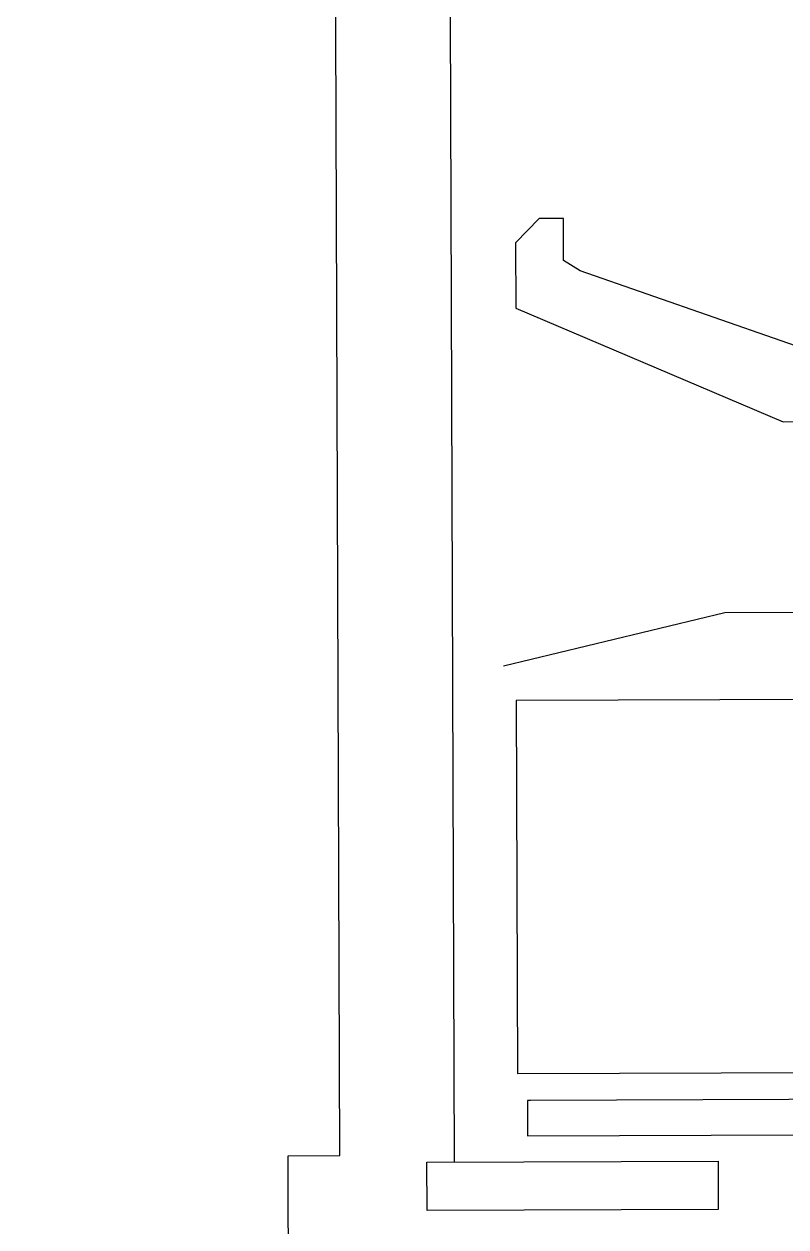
# Model space of a CAD drawing. Header units: millimetres. Extents: x 3191 to 879702, y -27549 to 222194.
# Drawn here: x 654544 to 655527, y 12165 to 13716 of the extents above; entities that cross this region are included whole.
import ezdxf

# ---------------------------------------------------------------- set-up
doc = ezdxf.new("R2010")
doc.units = ezdxf.units.MM
doc.header["$MEASUREMENT"] = 0
doc.layers.add('Grater', color=130, linetype='Continuous')

msp = doc.modelspace()

# ---------------------------------------------------------------- linework, layer by layer
at = {"layer": 'Grater'}
for points in [[(654885.46478, 12070.48134), (654884.81262, 12256.42214), (654951.42008, 12256.65575), (654930.17615, 18313.6303), (654550.02625, 18312.29698), (654551.0604, 18017.44465), (654604.80481, 18017.63315), (654604.96908, 17970.79579), (654544.30355, 17970.58301), (654545.81224, 17540.43057), (654932.88327, 17541.78817), (654931.38067, 17970.20328), (654720.29755, 17969.46294), (654720.13327, 18016.3003), (654931.21639, 18017.04064)], [(655080.89666, 17422.72516), (655099.04517, 12248.30521)], [(655607.61935, 13225.52585), (655607.43775, 13277.30295), (655261.6366, 13397.4919), (655240.21175, 13410.98231), (655240.02119, 13465.31385), (655208.62659, 13465.20374), (655178.18706, 13433.68508), (655178.48182, 13349.64499), (655523.53036, 13203.13878), (655605.85077, 13203.42751), (655607.61935, 13225.52585)], [(655162.67468, 12888.384), (655448.28707, 12957.14354), (655757.16367, 12958.22688), (655982.24334, 12904.80075)], [(655193.71255, 12282.35867), (655549.11104, 12283.60517), (655560.81634, 12308.92272), (655634.08584, 12309.1797), (655656.06975, 12283.14049), (655975.57133, 12284.26109), (655975.40879, 12330.6027), (655197.43606, 12327.87408), (655193.55296, 12327.86046), (655193.71255, 12282.35867)]]:
    msp.add_lwpolyline(points, dxfattribs=at)
for points in [[(655969.25162, 12365.16569), (655967.5642, 12846.27624), (655179.10538, 12843.51083), (655180.7928, 12362.40029)], [(655439.54206, 12249.49945), (655439.76073, 12187.15465), (655064.14817, 12185.83725), (655063.92951, 12248.18205)]]:
    msp.add_lwpolyline(points, close=True, dxfattribs=at)

doc.saveas('drawing.dxf')
